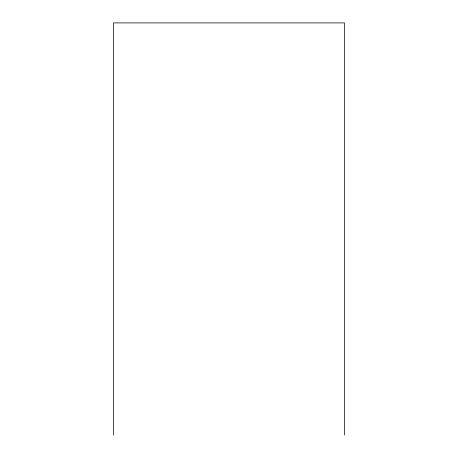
<?xml version="1.0" encoding="UTF-8"?>
<svg xmlns="http://www.w3.org/2000/svg" width="458" height="458" viewBox="0 0 458 458"><rect width="100%" height="100%" fill="white"/><g stroke="black" fill="none" stroke-linecap="round" stroke-linejoin="round"><path stroke-width="0.69" d="M344.45 435.1L344.45 22.9L113.55 22.9L113.55 435.1"/></g></svg>
